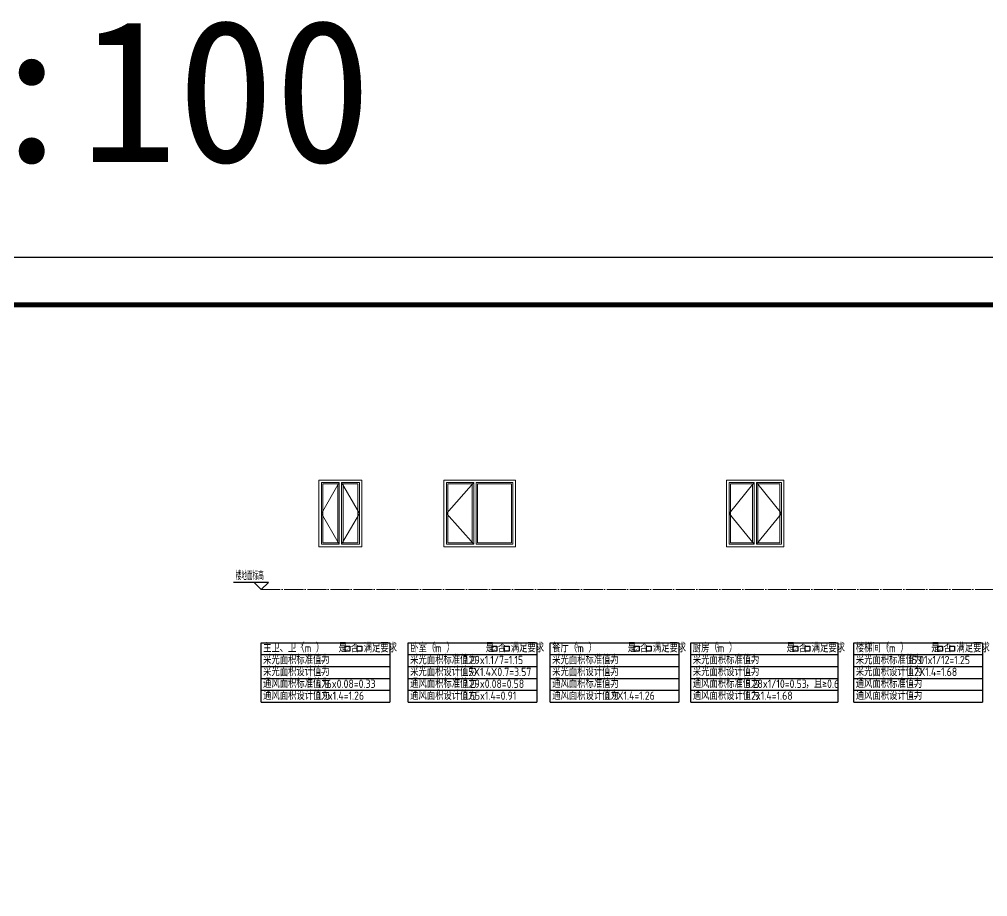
# Model space of a CAD drawing. Extents: x -518115 to 1124316, y -209821 to 1628073.
# Drawn here: x 822538 to 842893, y -160872 to -142435 of the extents above; entities that cross this region are included whole.
import ezdxf

# ---------------------------------------------------------------- set-up
doc = ezdxf.new("R2010")
doc.units = 0
doc.header["$LTSCALE"] = 1000
doc.header["$MEASUREMENT"] = 0
doc.linetypes.add('DOTE', pattern=[2.42, 2, -0.2, 0.02, -0.2])
for name, color, linetype in [('AD-INDX', 43, 'Continuous'), ('DIM_ELEV', 3, 'Continuous'), ('图框', 140, 'Continuous')]:
    doc.layers.add(name, color=color, linetype=linetype)
for name, color, linetype, lineweight in [('DOTE', 19, 'DOTE', 9), ('WINDOW', 144, 'Continuous', 15), ('立面-普通轮廓', 7, 'Continuous', 18), ('立面-窗开启线', 250, 'Continuous', 13)]:
    doc.layers.add(name, color=color, linetype=linetype, lineweight=lineweight)
doc.layers.add('yichutu', color=7, linetype='Continuous', true_color=0xffffff, plot=False)
doc.layers.add('不打印-标记', color=10, linetype='Continuous', lineweight=9, plot=False)
doc.styles.add('_TCH_DIM', font='SIMPLEX.shx', dxfattribs={"width": 0.7, "bigfont": 'GBCBIG.shx'})
doc.styles.add('_TCH_LABEL', font='')
doc.styles.get("Standard").update_dxf_attribs({"font": 'gbenor.shx', "bigfont": 'gbcbig.shx'})
doc.styles.get('_TCH_LABEL').set_extended_font_data('SimHei')

# ---------------------------------------------------------------- blocks, each defined once
blk = doc.blocks.new('TK')
at = {"layer": '图框'}
blk.add_lwpolyline([(465375, 548714), (549475, 548714), (549475, 489314), (465375, 489314)], close=True, dxfattribs=at)
blk.add_lwpolyline([(465375, 548714), (549475, 548714), (549475, 489314), (465375, 489314)], close=True, dxfattribs=at)
at = {"layer": '图框', "const_width": 100}
blk.add_lwpolyline([(548475, 490314), (548475, 547714), (467875, 547714), (467875, 490314)], close=True, dxfattribs=at)
blk = doc.blocks.new('yct-841-594-84100-59399.9999999999-100-1000.0')
at = {"layer": 'yichutu', "color": 7, "true_color": 0xffffff}
blk.add_lwpolyline([(0, 0), (0, 59400), (84100, 59400), (84100, 0)], close=True, dxfattribs=at)
at = {"layer": 'yichutu', "color": 7, "true_color": 0xffffff, "style": '_TCH_LABEL'}
blk.add_text('A1 1:100', height=3000, dxfattribs=at).set_placement((0, 61400))

msp = doc.modelspace()

# ---------------------------------------------------------------- linework, layer by layer
for p, q in [((827618.3, -156784.6), (827618.3, -155534.6)), ((827618.3, -155534.6), (830323.9, -155534.6)), ((830323.9, -155534.6), (830323.9, -156784.6)), ((830709.8, -156784.6), (830709.8, -155534.6)), ((830709.8, -155534.6), (833415.4, -155534.6)), ((833415.4, -155534.6), (833415.4, -156784.6)), ((833696.3, -156784.6), (833696.3, -155534.6)), ((833696.3, -155534.6), (836401.9, -155534.6)), ((836401.9, -155534.6), (836401.9, -156784.6)), ((836651.8, -156784.6), (836651.8, -155534.6)), ((836651.8, -155534.6), (839740.9, -155534.6)), ((839740.9, -155534.6), (839740.9, -156784.6)), ((840077.3, -156784.6), (840077.3, -155534.6)), ((840077.3, -155534.6), (842782.9, -155534.6)), ((842782.9, -155534.6), (842782.9, -156784.6)), ((827618.3, -155784.6), (830323.9, -155784.6)), ((827618.3, -155784.6), (830323.9, -155784.6)), ((830709.8, -155784.6), (833415.4, -155784.6)), ((830709.8, -155784.6), (833415.4, -155784.6)), ((833696.3, -155784.6), (836401.9, -155784.6)), ((833696.3, -155784.6), (836401.9, -155784.6)), ((836651.8, -155784.6), (839740.9, -155784.6)), ((836651.8, -155784.6), (839740.9, -155784.6)), ((840077.3, -155784.6), (842782.9, -155784.6)), ((840077.3, -155784.6), (842782.9, -155784.6)), ((827618.3, -156034.6), (830323.9, -156034.6)), ((830709.8, -156034.6), (833415.4, -156034.6)), ((833696.3, -156034.6), (836401.9, -156034.6)), ((836651.8, -156034.6), (839740.9, -156034.6)), ((840077.3, -156034.6), (842782.9, -156034.6)), ((827618.3, -156284.6), (830323.9, -156284.6)), ((830709.8, -156284.6), (833415.4, -156284.6)), ((833696.3, -156284.6), (836401.9, -156284.6)), ((836651.8, -156284.6), (839740.9, -156284.6)), ((840077.3, -156284.6), (842782.9, -156284.6)), ((827618.3, -156534.6), (830323.9, -156534.6)), ((830709.8, -156534.6), (833415.4, -156534.6)), ((833696.3, -156534.6), (836401.9, -156534.6)), ((836651.8, -156534.6), (839740.9, -156534.6)), ((840077.3, -156534.6), (842782.9, -156534.6)), ((827618.3, -156784.6), (830323.9, -156784.6)), ((830709.8, -156784.6), (833415.4, -156784.6)), ((833696.3, -156784.6), (836401.9, -156784.6)), ((836651.8, -156784.6), (839740.9, -156784.6)), ((840077.3, -156784.6), (842782.9, -156784.6))]:
    msp.add_line(p, q)
for points in [[(829386.1, -155611.2), (829486.1, -155611.2), (829486.1, -155711.2), (829386.1, -155711.2)], [(829640.1, -155611.2), (829740.1, -155611.2), (829740.1, -155711.2), (829640.1, -155711.2)], [(832477.6, -155611.2), (832577.6, -155611.2), (832577.6, -155711.2), (832477.6, -155711.2)], [(832731.6, -155611.2), (832831.6, -155611.2), (832831.6, -155711.2), (832731.6, -155711.2)], [(835464.1, -155611.2), (835564.1, -155611.2), (835564.1, -155711.2), (835464.1, -155711.2)], [(835718.1, -155611.2), (835818.1, -155611.2), (835818.1, -155711.2), (835718.1, -155711.2)], [(838803.1, -155611.2), (838903.1, -155611.2), (838903.1, -155711.2), (838803.1, -155711.2)], [(839057.1, -155611.2), (839157.1, -155611.2), (839157.1, -155711.2), (839057.1, -155711.2)], [(841845.1, -155611.2), (841945.1, -155611.2), (841945.1, -155711.2), (841845.1, -155711.2)], [(842099.1, -155611.2), (842199.1, -155611.2), (842199.1, -155711.2), (842099.1, -155711.2)]]:
    msp.add_lwpolyline(points, close=True)
at = {"color": 6, "const_width": 5}
for points in [[(829412.1, -155665.7), (829430.1, -155686.2), (829473.1, -155624.2)], [(832503.6, -155665.7), (832521.6, -155686.2), (832564.6, -155624.2)], [(835490.1, -155665.7), (835508.1, -155686.2), (835551.1, -155624.2)], [(838829.1, -155665.7), (838847.1, -155686.2), (838890.1, -155624.2)], [(841871.1, -155665.7), (841889.1, -155686.2), (841932.1, -155624.2)]]:
    msp.add_lwpolyline(points, dxfattribs=at)
at = {"layer": 'DIM_ELEV'}
for p, q in [((827774.1, -154267.7), (827039.5, -154267.7)), ((827624.1, -154417.7), (827474.1, -154267.7)), ((827624.1, -154417.7), (827774.1, -154267.7))]:
    msp.add_line(p, q, dxfattribs=at)
at = {"layer": 'DOTE', "ltscale": 0.2}
msp.add_line((827624.1, -154417.7), (851030, -154417.7), dxfattribs=at)
at = {"layer": 'WINDOW'}
for points in [[(828886.6, -152167.7), (829261.6, -152167.7), (829261.6, -153467.7), (828886.6, -153467.7)], [(829686.6, -152167.7), (829311.6, -152167.7), (829311.6, -153467.7), (829686.6, -153467.7)], [(831514.6, -152167.7), (832089.6, -152167.7), (832089.6, -153467.7), (831514.6, -153467.7)], [(832914.6, -152167.7), (832139.6, -152167.7), (832139.6, -153467.7), (832914.6, -153467.7)], [(837456.6, -152167.7), (837981.6, -152167.7), (837981.6, -153467.7), (837456.6, -153467.7)], [(838556.6, -152167.7), (838031.6, -152167.7), (838031.6, -153467.7), (838556.6, -153467.7)]]:
    msp.add_lwpolyline(points, close=True, dxfattribs=at)
at = {"layer": 'WINDOW', "color": 250}
for points in [[(828916.6, -152197.7), (829231.6, -152197.7), (829231.6, -153437.7), (828916.6, -153437.7)], [(829656.6, -152197.7), (829341.6, -152197.7), (829341.6, -153437.7), (829656.6, -153437.7)], [(831544.6, -152197.7), (832059.6, -152197.7), (832059.6, -153437.7), (831544.6, -153437.7)], [(832884.6, -152197.7), (832169.6, -152197.7), (832169.6, -153437.7), (832884.6, -153437.7)], [(837486.6, -152197.7), (837951.6, -152197.7), (837951.6, -153437.7), (837486.6, -153437.7)], [(838526.6, -152197.7), (838061.6, -152197.7), (838061.6, -153437.7), (838526.6, -153437.7)]]:
    msp.add_lwpolyline(points, close=True, dxfattribs=at)
at = {"layer": '立面-普通轮廓'}
for points in [[(828836.6, -152117.7), (829736.6, -152117.7), (829736.6, -153517.7), (828836.6, -153517.7)], [(832964.6, -152117.7), (831464.6, -152117.7), (831464.6, -153517.7), (832964.6, -153517.7)], [(838606.6, -152117.7), (837406.6, -152117.7), (837406.6, -153517.7), (838606.6, -153517.7)]]:
    msp.add_lwpolyline(points, close=True, dxfattribs=at)
at = {"layer": '立面-窗开启线', "color": 4, "ltscale": 0.5}
for points in [[(829261.6, -152167.7), (828886.6, -152817.7), (829261.6, -153467.7)], [(829311.6, -152167.7), (829686.6, -152817.7), (829311.6, -153467.7)], [(832089.6, -152167.7), (831514.6, -152817.7), (832089.6, -153467.7)], [(837981.6, -152167.7), (837456.6, -152817.7), (837981.6, -153467.7)], [(838031.6, -152167.7), (838556.6, -152817.7), (838031.6, -153467.7)]]:
    msp.add_lwpolyline(points, dxfattribs=at)

# ---------------------------------------------------------------- block references
msp.add_blockref('TK', (348239.1, -696148.7))
at = {"layer": 'yichutu'}
msp.add_blockref('yct-841-594-84100-59399.9999999999-100-1000.0', (813614.1, -206835), dxfattribs=at)

# ---------------------------------------------------------------- texts
at = {"color": 91, "true_color": 0x7df289}
for s, p in [('是', (829249.9, -155735.8)), ('否', (829506.9, -155735.8)), ('满足要求', (829777.9, -155735.8)), ('是', (832341.4, -155735.8)), ('否', (832598.4, -155735.8)), ('满足要求', (832869.4, -155735.8)), ('是', (835327.9, -155735.8)), ('否', (835584.9, -155735.8)), ('满足要求', (835855.9, -155735.8)), ('是', (838666.9, -155735.8)), ('否', (838923.9, -155735.8)), ('满足要求', (839194.9, -155735.8)), ('是', (841708.9, -155735.8)), ('否', (841965.9, -155735.8)), ('满足要求', (842236.9, -155735.8))]:
    msp.add_text(s, height=175, dxfattribs=at).set_placement(p)
at = {"layer": 'AD-INDX', "color": 1}
for p in [(828442.9, -155643.5), (831249.4, -155643.5), (834235.9, -155643.5), (837191.3, -155643.5), (840759.9, -155643.5)]:
    msp.add_text('2', height=75.6, dxfattribs=at).set_placement(p)
at = {"layer": 'DIM_ELEV', "color": 7, "style": '_TCH_DIM', "width": 0.7}
msp.add_text('楼地面标高', height=168.79, dxfattribs=at).set_placement((827085.5, -154217.6))
at = {"layer": '不打印-标记', "color": 1}
for s, p in [('主卫、卫（m ）', (827661.4, -155735.8)), ('卧室（m ）', (830752.9, -155735.8)), ('餐厅（m ）', (833739.4, -155735.8)), ('厨房（m ）', (836694.9, -155735.8)), ('楼梯间（m ）', (840120.4, -155735.8)), ('采光面积标准值为', (827661.4, -155985.8)), (':--', (828719.1, -155985.8)), ('采光面积标准值为', (830752.9, -155985.8)), (':7.29x1.1/7=1.15', (831810.6, -155985.8)), ('采光面积标准值为', (833739.4, -155985.8)), (':--', (834797.1, -155985.8)), ('采光面积标准值为', (836694.9, -155985.8)), (':--', (837752.6, -155985.8)), ('采光面积标准值为', (840120.4, -155985.8)), (':15.01x1/12=1.25', (841178.1, -155985.8)), ('通风面积标准值为', (827661.4, -156485.8)), (':4.16x0.08=0.33', (828719.1, -156485.8)), ('通风面积标准值为', (830752.9, -156485.8)), (':7.29x0.08=0.58', (831810.6, -156485.8)), ('通风面积标准值为', (833739.4, -156485.8)), ('通风面积标准值为', (836694.9, -156485.8)), (':5.28x1/10=0.53', (837752.6, -156485.8)), ('，且≥0.6', (839065.4, -156485.8)), ('通风面积标准值为', (840120.4, -156485.8)), (':--', (834797.1, -156485.8)), (':--', (841178.1, -156485.8))]:
    msp.add_text(s, height=175, dxfattribs=at).set_placement(p)
at = {"layer": '不打印-标记', "color": 2}
for s, p in [('采光面积设计值为', (827661.4, -156235.8)), ('采光面积设计值为', (830752.9, -156235.8)), (':1.5X1.4X0.7=3.57', (831810.6, -156235.8)), ('采光面积设计值为', (833739.4, -156235.8)), ('采光面积设计值为', (836694.9, -156235.8)), ('采光面积设计值为', (840120.4, -156235.8)), (':1.2X1.4=1.68', (841178.1, -156235.8)), (':--', (828719.1, -156235.8)), (':--', (834797.1, -156235.8)), (':--', (837752.6, -156235.8)), ('通风面积设计值为', (827661.4, -156735.8)), (':0.9x1.4=1.26', (828719.1, -156735.8)), ('通风面积设计值为', (830752.9, -156735.8)), (':0.65x1.4=0.91', (831810.6, -156735.8)), ('通风面积设计值为', (833739.4, -156735.8)), (':0.9X1.4=1.26', (834797.1, -156735.8)), ('通风面积设计值为', (836694.9, -156735.8)), (':1.2x1.4=1.68', (837752.6, -156735.8)), ('通风面积设计值为', (840120.4, -156735.8)), (':--', (841178.1, -156735.8))]:
    msp.add_text(s, height=175, dxfattribs=at).set_placement(p)

doc.saveas('drawing.dxf')
